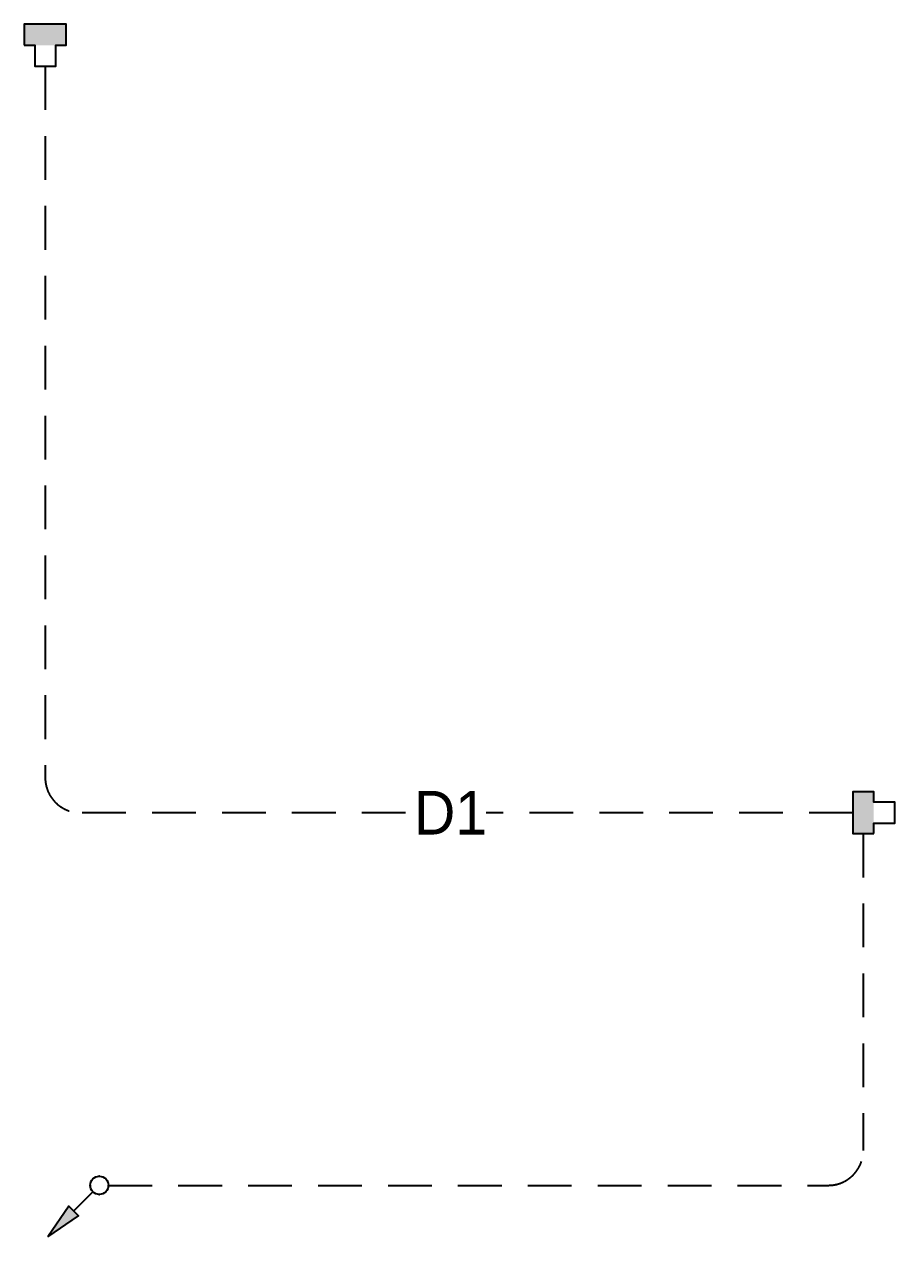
# Model space of a CAD drawing. Header units: millimetres. Extents: x 90978 to 501618, y -355196 to 882030.
# Drawn here: x 309090 to 316560, y 742443 to 752850 of the extents above; entities that cross this region are included whole.
import ezdxf
from ezdxf.enums import TextEntityAlignment as Align

# ---------------------------------------------------------------- set-up
doc = ezdxf.new("R2010")
doc.units = ezdxf.units.MM
doc.header["$LTSCALE"] = 150
doc.linetypes.add('D2', pattern=[6.5, 2.5, -1.5, 2.5])
doc.layers.get('0').update_dxf_attribs({"lineweight": 0})
for name, color, linetype in [('------13 Telecommunication Outlet', 3, 'Continuous'), ('-----20 General Symbol', 3, 'Continuous'), ('-----22 Embeded in Floor', 4, 'D2')]:
    doc.layers.add(name, color=color, linetype=linetype)
doc.styles.add('ELEC', font='')
doc.styles.get('ELEC').set_extended_font_data('Dotum')

# ---------------------------------------------------------------- blocks, each defined once
blk = doc.blocks.new('G02')
blk.add_lwpolyline([(150, 150), (75, 150), (75, 300), (-75, 300), (-75, 150), (-150, 150), (-150, 0), (150, 0)], close=True)
blk = doc.blocks.new('G01')
blk.add_hatch(color=256).paths.add_polyline_path([(150, 150), (75, 150), (-75, 150), (-150, 150), (-150, 0), (150, 0)])
blk.add_blockref('G02', (0, 0))
blk = doc.blocks.new('O01')
blk.add_hatch(color=256).paths.add_polyline_path([(-149.4, -218.3), (-218.3, -149.4), (-367.7, -367.7)])
blk.add_line((-46, -46), (-183.8, -183.8))
blk.add_lwpolyline([(-367.7, -367.7), (-149.4, -218.3), (-218.3, -149.4), (-367.7, -367.7)])
blk.add_circle((0, 0), 65)
for p in [(-65, 0), (-65, 0), (0, 65), (0, 65), (65, 0), (65, 0), (0, -65), (0, -65)]:
    blk.add_point(p)

msp = doc.modelspace()

# ---------------------------------------------------------------- linework, layer by layer
at = {"layer": '-----22 Embeded in Floor'}
for p, q in [((309270, 752489.99936), (309270, 746382.57565)), ((312362.50045, 746082.57565), (309570, 746082.57565)), ((316200, 746082.57565), (313052.45975, 746082.57565)), ((316290, 745902.57565), (316290, 743183.87349)), ((309811.98443, 742883.87349), (315990, 742883.87349))]:
    msp.add_line(p, q, dxfattribs=at)
for centre, start, end in [((309570, 746382.57565), 180, 270), ((315990, 743183.87349), 270, 0)]:
    msp.add_arc(centre, 300, start, end, dxfattribs=at)

# ---------------------------------------------------------------- block references
at = {"layer": '------13 Telecommunication Outlet', "xscale": 1.2, "yscale": 1.2, "zscale": 1.2}
for p, rotation in [((309270, 752849.99936), 180), ((316200, 746082.57565), 270)]:
    msp.add_blockref('G01', p, dxfattribs=dict(at, rotation=rotation))
at = {"layer": '-----20 General Symbol', "xscale": 1.199999999953434, "yscale": 1.199999999953434, "zscale": 1.199999999953434}
msp.add_blockref('O01', (309733.98445, 742883.87349), dxfattribs=at)

# ---------------------------------------------------------------- texts
at = {"layer": '-----22 Embeded in Floor', "style": 'ELEC'}
msp.add_text('D1', height=375, dxfattribs=at).set_placement((312748.19804, 746082.57565), align=Align.MIDDLE_CENTER)

doc.saveas('drawing.dxf')
